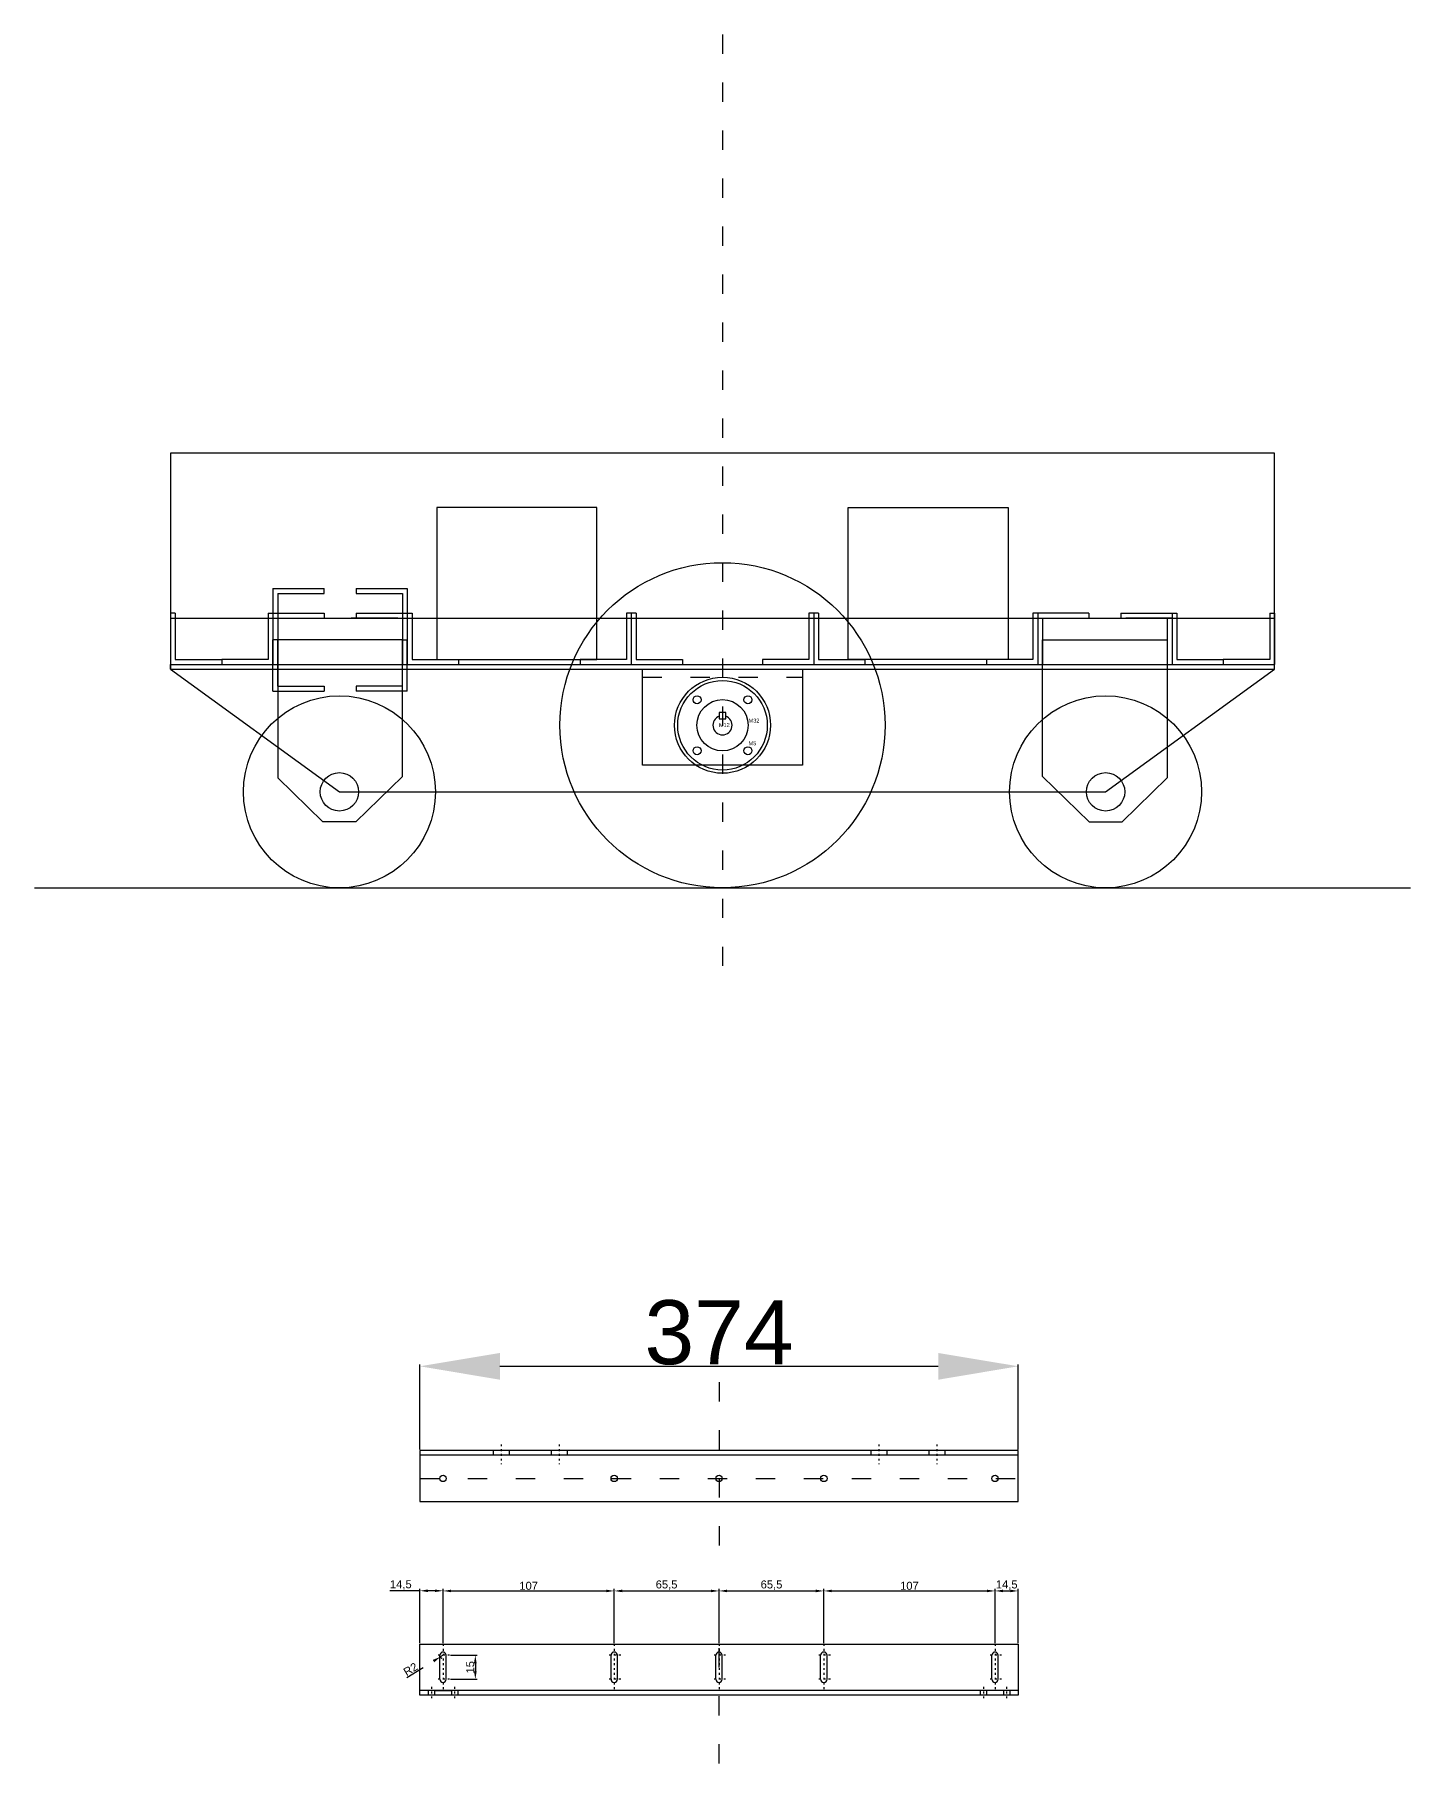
# Model space of a CAD drawing. Header units: millimetres. Extents: x -190 to 2932, y -54 to 4674.
# Drawn here: x 759 to 1619, y 425 to 1506 of the extents above; entities that cross this region are included whole.
import ezdxf

# ---------------------------------------------------------------- set-up
doc = ezdxf.new("R2010")
doc.units = ezdxf.units.MM
doc.linetypes.add('ACAD_ISO03W100', pattern=[30, 12, -18])
doc.styles.get("Standard").update_dxf_attribs({"font": 'arial.ttf'})
doc.dimstyles.new('ISO-25', dxfattribs={"dimtxt": 40, "dimasz": 50, "dimexe": 1.25, "dimexo": 0.625, "dimtad": 1, "dimtxsty": 'Standard', "dimcen": 2.5, "dimadec": 0, "dimazin": 0, "dimtfac": 1, "dimtmove": 0, "dimatfit": 3, "dimfxl": 1, "dimarcsym": 0})

# ---------------------------------------------------------------- blocks, each defined once
blk = doc.blocks.new('*D3')
at = {"color": 0, "lineweight": -2, "transparency": 16777216}
for p, q in [((1019.2, 493), (1035.9, 493)), ((1034.7, 488), (1034.7, 483)), ((1019.2, 478), (1035.9, 478))]:
    blk.add_line(p, q, dxfattribs=at)
at = {"color": 0, "transparency": 16777216}
for points in [[(1033.8, 488), (1035.5, 488), (1034.7, 493)], [(1033.8, 483), (1035.5, 483), (1034.7, 478)]]:
    blk.add_solid(points, dxfattribs=at)
at = {"layer": 'Defpoints', "color": 0, "transparency": 16777216}
for p in [(1018.6, 493), (1018.6, 478), (1034.7, 478)]:
    blk.add_point(p, dxfattribs=at)
at = {"color": 0, "transparency": 16777216, "insert": (1031.5, 485.5), "char_height": 5, "attachment_point": 5, "rotation": 90}
blk.add_mtext('15', dxfattribs=at)
blk = doc.blocks.new('*D21')
at = {"color": 0, "lineweight": -2, "transparency": 16777216}
for p, q in [((1000, 533.3), (981.2, 533.3)), ((1000, 500.6), (1000, 534.5)), ((1009.5, 533.3), (1005, 533.3)), ((1014.5, 500.6), (1014.5, 534.5))]:
    blk.add_line(p, q, dxfattribs=at)
at = {"color": 0, "transparency": 16777216}
for points in [[(1005, 534.1), (1005, 532.5), (1000, 533.3)], [(1009.5, 534.1), (1009.5, 532.5), (1014.5, 533.3)]]:
    blk.add_solid(points, dxfattribs=at)
at = {"layer": 'Defpoints', "color": 0, "transparency": 16777216}
for p in [(1014.5, 533.3), (1000, 500), (1014.5, 500)]:
    blk.add_point(p, dxfattribs=at)
at = {"color": 0, "transparency": 16777216, "insert": (988.1, 536.9), "char_height": 5, "attachment_point": 5}
blk.add_mtext('14,5', dxfattribs=at)
blk = doc.blocks.new('*D22')
at = {"color": 0, "lineweight": -2, "transparency": 16777216}
for p, q in [((1014.5, 501.2), (1014.5, 534.5)), ((1019.5, 533.2), (1116.5, 533.2)), ((1121.5, 500.6), (1121.5, 534.5))]:
    blk.add_line(p, q, dxfattribs=at)
at = {"color": 0, "transparency": 16777216}
for points in [[(1019.5, 534), (1019.5, 532.4), (1014.5, 533.2)], [(1116.5, 534), (1116.5, 532.4), (1121.5, 533.2)]]:
    blk.add_solid(points, dxfattribs=at)
at = {"layer": 'Defpoints', "color": 0, "transparency": 16777216}
for p in [(1121.5, 533.2), (1014.5, 500.6), (1121.5, 500)]:
    blk.add_point(p, dxfattribs=at)
at = {"color": 0, "transparency": 16777216, "insert": (1068, 536.4), "char_height": 5, "attachment_point": 5}
blk.add_mtext('107', dxfattribs=at)
blk = doc.blocks.new('*D23')
at = {"color": 0, "lineweight": -2, "transparency": 16777216}
for p, q in [((1121.5, 500.6), (1121.5, 534.5)), ((1126.5, 533.2), (1182, 533.2)), ((1187, 501.2), (1187, 534.5))]:
    blk.add_line(p, q, dxfattribs=at)
at = {"color": 0, "transparency": 16777216}
for points in [[(1126.5, 534), (1126.5, 532.4), (1121.5, 533.2)], [(1182, 534), (1182, 532.4), (1187, 533.2)]]:
    blk.add_solid(points, dxfattribs=at)
at = {"layer": 'Defpoints', "color": 0, "transparency": 16777216}
for p in [(1187, 533.2), (1121.5, 500), (1187, 500.6)]:
    blk.add_point(p, dxfattribs=at)
at = {"color": 0, "transparency": 16777216, "insert": (1154.2, 536.8), "char_height": 5, "attachment_point": 5}
blk.add_mtext('65,5', dxfattribs=at)
blk = doc.blocks.new('*D24')
at = {"color": 0, "lineweight": -2, "transparency": 16777216}
for p, q in [((1187, 500.6), (1187, 534.5)), ((1192, 533.2), (1247.5, 533.2)), ((1252.5, 500.6), (1252.5, 534.5))]:
    blk.add_line(p, q, dxfattribs=at)
at = {"color": 0, "transparency": 16777216}
for points in [[(1192, 534), (1192, 532.4), (1187, 533.2)], [(1247.5, 534), (1247.5, 532.4), (1252.5, 533.2)]]:
    blk.add_solid(points, dxfattribs=at)
at = {"layer": 'Defpoints', "color": 0, "transparency": 16777216}
for p in [(1252.5, 533.2), (1187, 500), (1252.5, 500)]:
    blk.add_point(p, dxfattribs=at)
at = {"color": 0, "transparency": 16777216, "insert": (1219.8, 536.8), "char_height": 5, "attachment_point": 5}
blk.add_mtext('65,5', dxfattribs=at)
blk = doc.blocks.new('*D25')
at = {"color": 0, "lineweight": -2, "transparency": 16777216}
for p, q in [((1252.5, 501.2), (1252.5, 534.5)), ((1257.5, 533.2), (1354.5, 533.2)), ((1359.5, 500.6), (1359.5, 534.5))]:
    blk.add_line(p, q, dxfattribs=at)
at = {"color": 0, "transparency": 16777216}
for points in [[(1257.5, 534), (1257.5, 532.4), (1252.5, 533.2)], [(1354.5, 534), (1354.5, 532.4), (1359.5, 533.2)]]:
    blk.add_solid(points, dxfattribs=at)
at = {"layer": 'Defpoints', "color": 0, "transparency": 16777216}
for p in [(1359.5, 533.2), (1252.5, 500.6), (1359.5, 500)]:
    blk.add_point(p, dxfattribs=at)
at = {"color": 0, "transparency": 16777216, "insert": (1306, 536.4), "char_height": 5, "attachment_point": 5}
blk.add_mtext('107', dxfattribs=at)
blk = doc.blocks.new('*D26')
at = {"color": 0, "lineweight": -2, "transparency": 16777216}
for p, q in [((1359.5, 500.6), (1359.5, 534.5)), ((1364.5, 533.2), (1369, 533.2)), ((1374, 500.6), (1374, 534.5))]:
    blk.add_line(p, q, dxfattribs=at)
at = {"color": 0, "transparency": 16777216}
for points in [[(1364.5, 534), (1364.5, 532.4), (1359.5, 533.2)], [(1369, 534), (1369, 532.4), (1374, 533.2)]]:
    blk.add_solid(points, dxfattribs=at)
at = {"layer": 'Defpoints', "color": 0, "transparency": 16777216}
for p in [(1374, 533.2), (1359.5, 500), (1374, 500)]:
    blk.add_point(p, dxfattribs=at)
at = {"color": 0, "transparency": 16777216, "insert": (1366.8, 536.8), "char_height": 5, "attachment_point": 5}
blk.add_mtext('14,5', dxfattribs=at)
blk = doc.blocks.new('*D27')
at = {"color": 0, "lineweight": -2, "transparency": 16777216}
for p, q in [((1000, 621.6), (1000, 674.8)), ((1050, 673.6), (1324, 673.6)), ((1374, 621.6), (1374, 674.8))]:
    blk.add_line(p, q, dxfattribs=at)
at = {"color": 0, "transparency": 16777216}
for points in [[(1050, 681.9), (1050, 665.2), (1000, 673.6)], [(1324, 681.9), (1324, 665.2), (1374, 673.6)]]:
    blk.add_solid(points, dxfattribs=at)
at = {"layer": 'Defpoints', "color": 0, "transparency": 16777216}
for p in [(1374, 673.6), (1000, 621), (1374, 621)]:
    blk.add_point(p, dxfattribs=at)
at = {"color": 0, "transparency": 16777216, "insert": (1187, 694.6), "char_height": 40, "attachment_point": 5}
blk.add_mtext('374', dxfattribs=at)
blk = doc.blocks.new('*D28')
at = {"color": 0, "linetype": 'ACAD_ISO03W100', "lineweight": -2, "transparency": 16777216}
for p, q in [((991.8, 479.2), (1008.5, 489.4)), ((1014.5, 493), (1012.8, 492))]:
    blk.add_line(p, q, dxfattribs=at)
blk.add_arc((1014.5, 493), 2, 197.9049, 247.1309, dxfattribs=at)
at = {"color": 0, "linetype": 'ACAD_ISO03W100', "transparency": 16777216}
blk.add_solid([(1008.1, 490.1), (1009, 488.6), (1012.8, 492)], dxfattribs=at)
at = {"layer": 'Defpoints', "color": 0, "linetype": 'ACAD_ISO03W100', "transparency": 16777216}
for p in [(1012.8, 492), (1014.5, 493)]:
    blk.add_point(p, dxfattribs=at)
at = {"color": 0, "linetype": 'ACAD_ISO03W100', "transparency": 16777216, "insert": (994.2, 484.3), "char_height": 5, "attachment_point": 5, "rotation": 31.3211}
blk.add_mtext('R2', dxfattribs=at)

msp = doc.modelspace()

# ---------------------------------------------------------------- linework, layer by layer
at = {"color": 4, "linetype": 'ACAD_ISO03W100'}
msp.add_line((1189.166, 1505.821), (1189.166, 913.375), dxfattribs=at)
at = {"color": 7}
for p, q in [((1534.166, 1244.195), (844.166, 1244.195)), ((844.166, 1244.195), (844.166, 1109.195)), ((1534.166, 1144.195), (1534.166, 1244.195)), ((1534.166, 1109.195), (1534.166, 1144.195)), ((844.166, 1109.195), (949.725, 1032.595)), ((1428.608, 1032.595), (1534.166, 1109.195)), ((949.725, 1032.595), (1428.608, 1032.595))]:
    msp.add_line(p, q, dxfattribs=at)
at = {"color": 1}
for p, q in [((908.166, 1159.595), (908.166, 1127.595)), ((908.166, 1159.595), (940.166, 1159.595)), ((911.166, 1156.595), (911.166, 1127.595)), ((911.166, 1156.595), (940.166, 1156.595)), ((940.166, 1156.595), (940.166, 1159.595)), ((960.166, 1159.595), (960.166, 1156.595)), ((960.166, 1159.595), (992.166, 1159.595)), ((960.166, 1156.595), (989.166, 1156.595)), ((989.166, 1156.595), (989.166, 1127.595)), ((992.166, 1159.595), (992.166, 1127.595)), ((844.166, 1144.195), (844.166, 1112.195)), ((847.166, 1144.195), (844.166, 1144.195)), ((844.166, 1141.195), (1534.166, 1141.195)), ((847.166, 1144.195), (847.166, 1115.195)), ((905.166, 1144.195), (905.166, 1115.195)), ((905.166, 1144.195), (940.166, 1144.195)), ((908.166, 1144.195), (908.166, 1112.195)), ((908.166, 1141.195), (937.166, 1141.195)), ((911.166, 1141.195), (911.166, 1112.195)), ((940.166, 1144.195), (940.166, 1141.195)), ((986.166, 1141.195), (957.166, 1141.195)), ((960.166, 1144.195), (960.166, 1141.195)), ((960.166, 1144.195), (995.166, 1144.195)), ((989.166, 1141.195), (989.166, 1112.195)), ((992.166, 1144.195), (992.166, 1112.195)), ((995.166, 1144.195), (995.166, 1115.195)), ((1129.166, 1144.195), (1129.166, 1115.195)), ((1135.166, 1144.195), (1129.166, 1144.195)), ((1132.166, 1144.195), (1132.166, 1112.195)), ((1135.166, 1144.195), (1135.166, 1115.195)), ((1243.166, 1144.195), (1243.166, 1115.195)), ((1249.166, 1144.195), (1243.166, 1144.195)), ((1246.166, 1144.195), (1246.166, 1112.195)), ((1249.166, 1144.195), (1249.166, 1115.195)), ((1383.166, 1144.195), (1383.166, 1115.195)), ((1418.166, 1144.195), (1383.166, 1144.195)), ((1386.166, 1144.195), (1386.166, 1112.195)), ((1389.166, 1141.195), (1389.166, 1112.195)), ((1392.166, 1141.195), (1421.166, 1141.195)), ((1418.166, 1144.195), (1418.166, 1141.195)), ((1438.166, 1144.195), (1438.166, 1141.195)), ((1438.166, 1144.195), (1473.166, 1144.195)), ((1470.166, 1141.195), (1441.166, 1141.195)), ((1467.166, 1141.195), (1467.166, 1112.195)), ((1470.166, 1144.195), (1470.166, 1112.195)), ((1473.166, 1144.195), (1473.166, 1115.195)), ((1531.166, 1144.195), (1531.166, 1115.195)), ((1531.166, 1144.195), (1534.166, 1144.195)), ((1534.166, 1144.195), (1534.166, 1112.195)), ((911.166, 1127.595), (908.166, 1127.595)), ((908.166, 1095.595), (908.166, 1127.595)), ((911.166, 1127.595), (908.166, 1127.595)), ((911.166, 1098.595), (911.166, 1127.595)), ((989.166, 1127.595), (992.166, 1127.595)), ((989.166, 1098.595), (989.166, 1127.595)), ((989.166, 1127.595), (992.166, 1127.595)), ((992.166, 1095.595), (992.166, 1127.595)), ((847.166, 1115.195), (876.166, 1115.195)), ((876.166, 1115.195), (876.166, 1112.195)), ((905.166, 1115.195), (876.166, 1115.195)), ((995.166, 1115.195), (1024.166, 1115.195)), ((1024.166, 1115.195), (1024.166, 1112.195)), ((1129.166, 1115.195), (1100.166, 1115.195)), ((1100.166, 1115.195), (1100.166, 1112.195)), ((1135.166, 1115.195), (1164.166, 1115.195)), ((1164.166, 1115.195), (1164.166, 1112.195)), ((1243.166, 1115.195), (1214.166, 1115.195)), ((1214.166, 1115.195), (1214.166, 1112.195)), ((1249.166, 1115.195), (1278.166, 1115.195)), ((1278.166, 1115.195), (1278.166, 1112.195)), ((1354.166, 1115.195), (1354.166, 1112.195)), ((1383.166, 1115.195), (1354.166, 1115.195)), ((1473.166, 1115.195), (1502.166, 1115.195)), ((1502.166, 1115.195), (1502.166, 1112.195)), ((1531.166, 1115.195), (1502.166, 1115.195)), ((844.166, 1112.195), (1534.166, 1112.195)), ((844.166, 1109.195), (844.166, 1112.195)), ((844.166, 1109.195), (1534.166, 1109.195)), ((1534.166, 1109.195), (1534.166, 1112.195)), ((908.166, 1095.595), (940.166, 1095.595)), ((911.166, 1098.595), (940.166, 1098.595)), ((940.166, 1098.595), (940.166, 1095.595)), ((989.166, 1098.595), (960.166, 1098.595)), ((960.166, 1098.595), (960.166, 1095.595)), ((992.166, 1095.595), (960.166, 1095.595)), ((1374, 620.994), (1000, 620.994)), ((1000, 620.994), (1000, 588.994)), ((1374, 617.994), (1000, 617.994)), ((1374, 588.994), (1374, 620.994)), ((1000, 588.994), (1374, 588.994)), ((1000, 500), (1374, 500)), ((1000, 468), (1000, 500)), ((1374, 500), (1374, 468)), ((1012.5, 478), (1012.5, 493)), ((1016.5, 478), (1016.5, 493)), ((1119.5, 478), (1119.5, 493)), ((1123.5, 478), (1123.5, 493)), ((1185, 478), (1185, 493)), ((1189, 478), (1189, 493)), ((1250.5, 478), (1250.5, 493)), ((1254.5, 478), (1254.5, 493)), ((1357.5, 478), (1357.5, 493)), ((1361.5, 478), (1361.5, 493)), ((1374, 471), (1000, 471)), ((1374, 468), (1000, 468))]:
    msp.add_line(p, q, dxfattribs=at)
at = {"color": 3}
for p, q in [((911.166, 1127.595), (911.166, 1041.298)), ((989.166, 1127.595), (911.166, 1127.595)), ((989.166, 1042.16), (989.166, 1127.595)), ((1389.166, 1042.16), (1389.166, 1127.595)), ((1389.166, 1127.595), (1467.166, 1127.595)), ((1467.166, 1127.595), (1467.166, 1041.298)), ((939.386, 1013.746), (911.166, 1041.298)), ((960.063, 1013.746), (989.166, 1042.16)), ((1418.27, 1013.746), (1389.166, 1042.16)), ((1438.946, 1013.746), (1467.166, 1041.298)), ((960.063, 1013.746), (939.386, 1013.746)), ((1418.27, 1013.746), (1438.946, 1013.746)), ((759.187, 972.595), (1619.146, 972.595))]:
    msp.add_line(p, q, dxfattribs=at)
at = {"color": 6}
for p, q in [((1139.166, 1109.195), (1239.166, 1109.195)), ((1139.166, 1049.195), (1139.166, 1109.195)), ((1239.166, 1109.195), (1239.166, 1049.195)), ((1191.166, 1082.195), (1187.166, 1082.195)), ((1187.166, 1082.195), (1187.166, 1078.195)), ((1191.166, 1078.195), (1191.166, 1082.195)), ((1187.166, 1078.195), (1191.166, 1078.195)), ((1239.166, 1049.195), (1139.166, 1049.195))]:
    msp.add_line(p, q, dxfattribs=at)
at = {"color": 6, "linetype": 'ACAD_ISO03W100'}
msp.add_line((1139.166, 1104.195), (1239.166, 1104.195), dxfattribs=at)
at = {"color": 3, "linetype": 'ACAD_ISO03W100'}
for p, q in [((1187, 663.584), (1187, 544.497)), ((1000, 603.494), (1374, 603.494)), ((1187, 425.41), (1187, 544.497))]:
    msp.add_line(p, q, dxfattribs=at)
at = {"color": 1, "linetype": 'ACAD_ISO03W100'}
for p, q in [((1045.914, 620.994), (1045.914, 617.994)), ((1055.914, 620.994), (1055.914, 617.994)), ((1082.085, 620.994), (1082.085, 617.994)), ((1092.085, 620.994), (1092.085, 617.994)), ((1281.915, 620.994), (1281.915, 617.994)), ((1291.915, 620.994), (1291.915, 617.994)), ((1318.086, 620.994), (1318.086, 617.994)), ((1328.086, 620.994), (1328.086, 617.994)), ((1005.25, 471), (1005.25, 468)), ((1009.25, 471), (1009.25, 468)), ((1009.25, 471), (1019.75, 471)), ((1019.75, 471), (1019.75, 468)), ((1023.75, 471), (1023.75, 468)), ((1350.25, 471), (1350.25, 468)), ((1354.25, 471), (1354.25, 468)), ((1364.75, 471), (1364.75, 468)), ((1368.75, 471), (1368.75, 468))]:
    msp.add_line(p, q, dxfattribs=at)
at = {"color": 3, "linetype": 'ACAD_ISO03W100', "ltscale": 0.1}
for p, q in [((1050.914, 624.816), (1050.914, 612.404)), ((1087.085, 624.816), (1087.085, 612.404)), ((1286.915, 624.816), (1286.915, 612.404)), ((1323.086, 624.816), (1323.086, 612.404)), ((1014.5, 500), (1014.5, 471)), ((1121.5, 500), (1121.5, 471)), ((1187, 500), (1187, 471)), ((1252.5, 500), (1252.5, 471)), ((1359.5, 500), (1359.5, 471)), ((1018.62, 493), (1010.38, 493)), ((1125.62, 493), (1117.38, 493)), ((1191.12, 493), (1182.88, 493)), ((1256.62, 493), (1248.38, 493)), ((1363.62, 493), (1355.38, 493)), ((1018.62, 478), (1010.38, 478)), ((1125.62, 478), (1117.38, 478)), ((1191.12, 478), (1182.88, 478)), ((1256.62, 478), (1248.38, 478)), ((1363.62, 478), (1355.38, 478)), ((1007.25, 473.313), (1007.25, 465.378)), ((1021.75, 473.313), (1021.75, 465.378)), ((1352.25, 473.313), (1352.25, 465.378)), ((1366.75, 473.313), (1366.75, 465.378))]:
    msp.add_line(p, q, dxfattribs=at)
at = {"color": 2}
for points in [[(1010.666, 1115.195), (1110.666, 1115.195), (1110.666, 1210.195), (1010.666, 1210.195)], [(1367.666, 1115.195), (1267.666, 1115.195), (1267.666, 1210.195), (1367.666, 1210.195)]]:
    msp.add_lwpolyline(points, close=True, dxfattribs=at)
at = {"color": 3}
for centre, radius in [((1189.166, 1074.195), 101.6), ((949.725, 1032.595), 60), ((1428.608, 1032.595), 60), ((949.725, 1032.595), 12), ((1428.608, 1032.595), 12)]:
    msp.add_circle(centre, radius, dxfattribs=at)
at = {"color": 6}
for centre, radius in [((1189.166, 1074.195), 30), ((1189.166, 1074.195), 28), ((1173.256, 1090.105), 2.5), ((1205.076, 1090.105), 2.5), ((1189.166, 1074.195), 16), ((1173.256, 1058.285), 2.5), ((1205.076, 1058.285), 2.5)]:
    msp.add_circle(centre, radius, dxfattribs=at)
at = {"color": 1}
for centre in [(1014.5, 603.494), (1121.5, 603.494), (1187, 603.494), (1252.5, 603.494), (1359.5, 603.494)]:
    msp.add_circle(centre, 2, dxfattribs=at)
at = {"color": 6}
msp.add_arc((1189.166, 1074.195), 6, 109.471221, 70.528779, dxfattribs=at)
at = {"color": 1}
for centre, start, end in [((1014.5, 493), 0, 180), ((1121.5, 493), 0, 180), ((1187, 493), 0, 180), ((1252.5, 493), 0, 180), ((1359.5, 493), 0, 180), ((1014.5, 478), 180, 0), ((1121.5, 478), 180, 0), ((1187, 478), 180, 0), ((1252.5, 478), 180, 0), ((1359.5, 478), 180, 0)]:
    msp.add_arc(centre, 2, start, end, dxfattribs=at)

# ---------------------------------------------------------------- texts
at = {"color": 6, "char_height": 2.5, "attachment_point": 1}
for s, insert in [('M12', (1186.925, 1075.625)), ('M32', (1205.462, 1078.381)), ('M5', (1205.462, 1064.167))]:
    msp.add_mtext_dynamic_manual_height_columns(s, width=6.01886, gutter_width=12.5, heights=[0], dxfattribs=dict(at, insert=insert))

# ---------------------------------------------------------------- dimensions: what is measured, and where the dimension line sits
at = {"color": 3}
dim = msp.add_linear_dim(base=(1374, 673.558), p1=(1000, 620.994), p2=(1374, 620.994), dimstyle='ISO-25', dxfattribs=at)
dim.commit()
dim.dimension.update_dxf_attribs({"geometry": '*D27', "text_midpoint": (1187, 694.619)})
dim = msp.add_linear_dim(base=(1014.5, 533.294), p1=(1000, 500), p2=(1014.5, 500), dimstyle='ISO-25', override={"dimtxt": 5, "dimasz": 5}, dxfattribs=at)
dim.commit()
dim.dimension.update_dxf_attribs({"geometry": '*D21', "text_midpoint": (988.098, 533.294), "dimtype": 160})
for base, p1, p2, picture, middle in [((1121.5, 533.213), (1014.5, 500.625), (1121.5, 500), '*D22', (1068, 536.391)), ((1187, 533.213), (1121.5, 500), (1187, 500.625), '*D23', (1154.25, 536.843)), ((1252.5, 533.213), (1187, 500), (1252.5, 500), '*D24', (1219.75, 536.843)), ((1359.5, 533.213), (1252.5, 500.625), (1359.5, 500), '*D25', (1306, 536.391)), ((1374, 533.213), (1359.5, 500), (1374, 500), '*D26', (1366.75, 536.843))]:
    dim = msp.add_linear_dim(base=base, p1=p1, p2=p2, dimstyle='ISO-25', override={"dimtxt": 5, "dimasz": 5}, dxfattribs=at)
    dim.commit()
    dim.dimension.update_dxf_attribs({"geometry": picture, "text_midpoint": middle})
at = {"color": 3, "linetype": 'ACAD_ISO03W100'}
dim = msp.add_radius_dim(center=(1014.5, 493), mpoint=(1012.791, 491.96), dimstyle='ISO-25', override={"dimtxt": 5, "dimasz": 5}, dxfattribs=at)
dim.commit()
dim.dimension.update_dxf_attribs({"geometry": '*D28', "text_midpoint": (995.791, 481.616), "dimtype": 164})
at = {"color": 3}
dim = msp.add_linear_dim(base=(1034.662, 478), p1=(1018.62, 493), p2=(1018.62, 478), angle=90, dimstyle='ISO-25', override={"dimtxt": 5, "dimasz": 5}, dxfattribs=at)
dim.commit()
dim.dimension.update_dxf_attribs({"geometry": '*D3', "text_midpoint": (1031.484, 485.5)})

doc.saveas('drawing.dxf')
